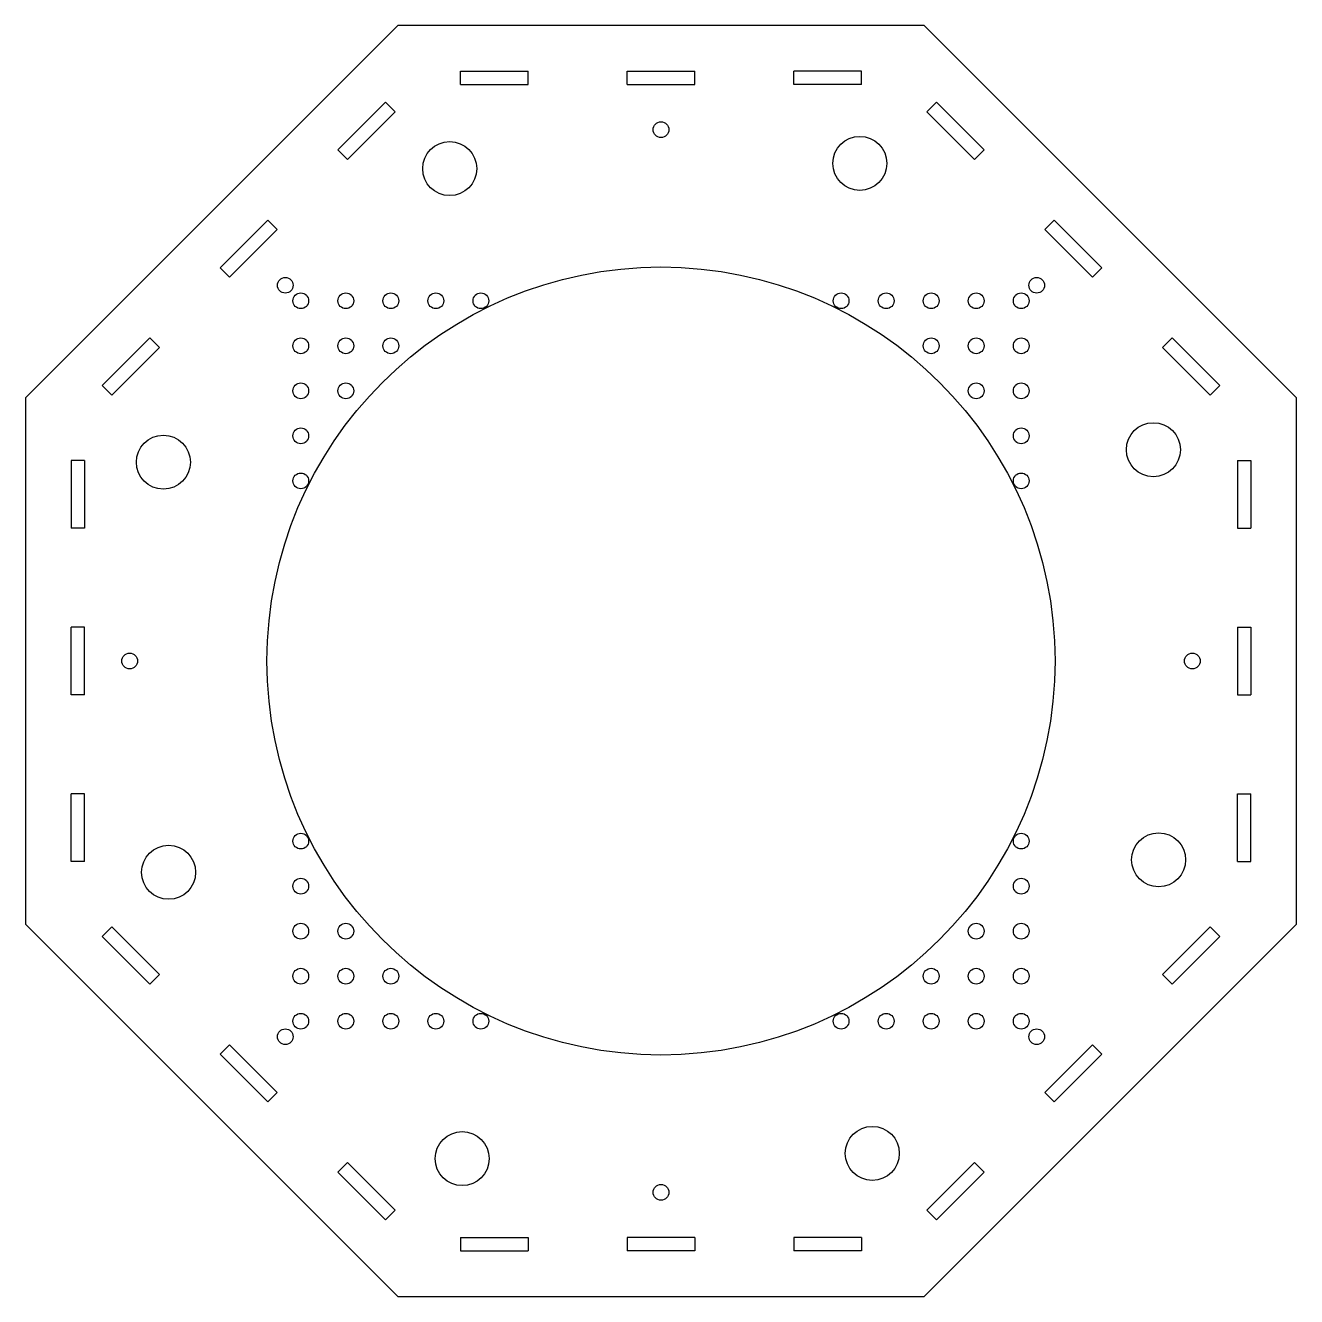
# Model space of a CAD drawing. Header units: millimetres. Extents: x -141 to 141, y -141 to 141.
import ezdxf

# ---------------------------------------------------------------- set-up
doc = ezdxf.new("R2010")
doc.units = ezdxf.units.MM

msp = doc.modelspace()

# ---------------------------------------------------------------- linework, layer by layer
at = {"color": 7, "linetype": 'Continuous', "lineweight": 25}
for p, q in [((-58.47, 141.15), (-141.15, 58.47)), ((58.47, 141.15), (-58.47, 141.15)), ((141.15, 58.47), (58.47, 141.15)), ((-44.5, 128), (-44.5, 131)), ((-44.5, 131), (-29.5, 131)), ((-29.5, 128), (-29.5, 131)), ((-7.5, 128), (-7.5, 131)), ((-7.5, 131), (7.5, 131)), ((7.5, 128), (7.5, 131)), ((29.5, 128), (29.5, 131)), ((44.5, 131), (29.5, 131)), ((44.5, 128), (44.5, 131)), ((-44.5, 128), (-29.5, 128)), ((-7.5, 128), (7.5, 128)), ((44.5, 128), (29.5, 128)), ((-61.16, 124.1), (-71.77, 113.49)), ((-59.04, 121.98), (-69.65, 111.37)), ((-59.04, 121.98), (-61.16, 124.1)), ((59.04, 121.98), (61.16, 124.1)), ((59.04, 121.98), (69.65, 111.37)), ((61.16, 124.1), (71.77, 113.49)), ((-69.65, 111.37), (-71.77, 113.49)), ((69.65, 111.37), (71.77, 113.49)), ((-97.93, 87.33), (-87.33, 97.93)), ((-85.21, 95.81), (-87.33, 97.93)), ((85.21, 95.81), (87.33, 97.93)), ((87.33, 97.93), (97.93, 87.33)), ((-95.81, 85.21), (-85.21, 95.81)), ((85.21, 95.81), (95.81, 85.21)), ((-95.81, 85.21), (-97.93, 87.33)), ((95.81, 85.21), (97.93, 87.33)), ((-124.1, 61.16), (-113.49, 71.77)), ((-111.37, 69.65), (-113.49, 71.77)), ((111.37, 69.65), (113.49, 71.77)), ((124.1, 61.16), (113.49, 71.77)), ((-121.98, 59.04), (-111.37, 69.65)), ((121.98, 59.04), (111.37, 69.65)), ((-121.98, 59.04), (-124.1, 61.16)), ((121.98, 59.04), (124.1, 61.16)), ((-141.15, 58.47), (-141.15, -58.47)), ((141.15, -58.47), (141.15, 58.47)), ((-131, 44.5), (-131, 29.5)), ((-128, 44.5), (-131, 44.5)), ((-128, 44.5), (-128, 29.5)), ((128, 44.5), (131, 44.5)), ((128, 44.5), (128, 29.5)), ((131, 44.5), (131, 29.5)), ((-128, 29.5), (-131, 29.5)), ((128, 29.5), (131, 29.5)), ((-131, -7.5), (-131, 7.5)), ((-128, 7.5), (-131, 7.5)), ((-128, -7.5), (-128, 7.5)), ((128, 7.5), (131, 7.5)), ((128, 7.5), (128, -7.5)), ((131, 7.5), (131, -7.5)), ((-128, -7.5), (-131, -7.5)), ((128, -7.5), (131, -7.5)), ((-131, -44.5), (-131, -29.5)), ((-128, -29.5), (-131, -29.5)), ((-128, -44.5), (-128, -29.5)), ((128, -44.5), (128, -29.5)), ((128, -29.5), (131, -29.5)), ((131, -44.5), (131, -29.5)), ((-128, -44.5), (-131, -44.5)), ((128, -44.5), (131, -44.5)), ((-141.15, -58.47), (-58.47, -141.15)), ((-121.98, -59.04), (-124.1, -61.16)), ((-121.98, -59.04), (-111.37, -69.65)), ((58.47, -141.15), (141.15, -58.47)), ((121.98, -59.04), (111.37, -69.65)), ((121.98, -59.04), (124.1, -61.16)), ((-124.1, -61.16), (-113.49, -71.77)), ((124.1, -61.16), (113.49, -71.77)), ((-111.37, -69.65), (-113.49, -71.77)), ((111.37, -69.65), (113.49, -71.77)), ((-95.81, -85.21), (-97.93, -87.33)), ((-87.33, -97.93), (-97.93, -87.33)), ((-85.21, -95.81), (-95.81, -85.21)), ((95.81, -85.21), (85.21, -95.81)), ((97.93, -87.33), (87.33, -97.93)), ((95.81, -85.21), (97.93, -87.33)), ((-85.21, -95.81), (-87.33, -97.93)), ((85.21, -95.81), (87.33, -97.93)), ((-69.65, -111.37), (-71.77, -113.49)), ((-59.04, -121.98), (-69.65, -111.37)), ((59.04, -121.98), (69.65, -111.37)), ((69.65, -111.37), (71.77, -113.49)), ((-61.16, -124.1), (-71.77, -113.49)), ((61.16, -124.1), (71.77, -113.49)), ((-59.04, -121.98), (-61.16, -124.1)), ((59.04, -121.98), (61.16, -124.1)), ((-44.5, -128), (-29.5, -128)), ((-44.5, -128), (-44.5, -131)), ((-29.5, -128), (-29.5, -131)), ((-7.5, -128), (-7.5, -131)), ((7.5, -128), (-7.5, -128)), ((7.5, -128), (7.5, -131)), ((29.5, -128), (29.5, -131)), ((44.5, -128), (29.5, -128)), ((44.5, -128), (44.5, -131)), ((-44.5, -131), (-29.5, -131)), ((7.5, -131), (-7.5, -131)), ((44.5, -131), (29.5, -131)), ((-58.47, -141.15), (58.47, -141.15))]:
    msp.add_line(p, q, dxfattribs=at)
for centre, radius in [((0, 118), 1.75), ((44.15, 110.51), 6), ((-46.92, 109.36), 6), ((0, 0), 87.5), ((-83.44, 83.44), 1.75), ((83.44, 83.44), 1.75), ((-80, 80), 1.75), ((-70, 80), 1.75), ((-60, 80), 1.75), ((-50, 80), 1.75), ((-40, 80), 1.75), ((40, 80), 1.75), ((50, 80), 1.75), ((60, 80), 1.75), ((70, 80), 1.75), ((80, 80), 1.75), ((-80, 70), 1.75), ((-70, 70), 1.75), ((-60, 70), 1.75), ((60, 70), 1.75), ((70, 70), 1.75), ((80, 70), 1.75), ((-80, 60), 1.75), ((-70, 60), 1.75), ((70, 60), 1.75), ((80, 60), 1.75), ((-80, 50), 1.75), ((80, 50), 1.75), ((109.36, 46.92), 6), ((-110.51, 44.15), 6), ((-80, 40), 1.75), ((80, 40), 1.75), ((-118, 0), 1.75), ((118, 0), 1.75), ((-80, -40), 1.75), ((80, -40), 1.75), ((110.51, -44.15), 6), ((-109.36, -46.92), 6), ((-80, -50), 1.75), ((80, -50), 1.75), ((-80, -60), 1.75), ((-70, -60), 1.75), ((70, -60), 1.75), ((80, -60), 1.75), ((-80, -70), 1.75), ((-70, -70), 1.75), ((-60, -70), 1.75), ((60, -70), 1.75), ((70, -70), 1.75), ((80, -70), 1.75), ((-80, -80), 1.75), ((-70, -80), 1.75), ((-60, -80), 1.75), ((-50, -80), 1.75), ((-40, -80), 1.75), ((40, -80), 1.75), ((50, -80), 1.75), ((60, -80), 1.75), ((70, -80), 1.75), ((80, -80), 1.75), ((-83.44, -83.44), 1.75), ((83.44, -83.44), 1.75), ((46.92, -109.36), 6), ((-44.15, -110.51), 6), ((0, -118), 1.75)]:
    msp.add_circle(centre, radius, dxfattribs=at)

doc.saveas('drawing.dxf')
